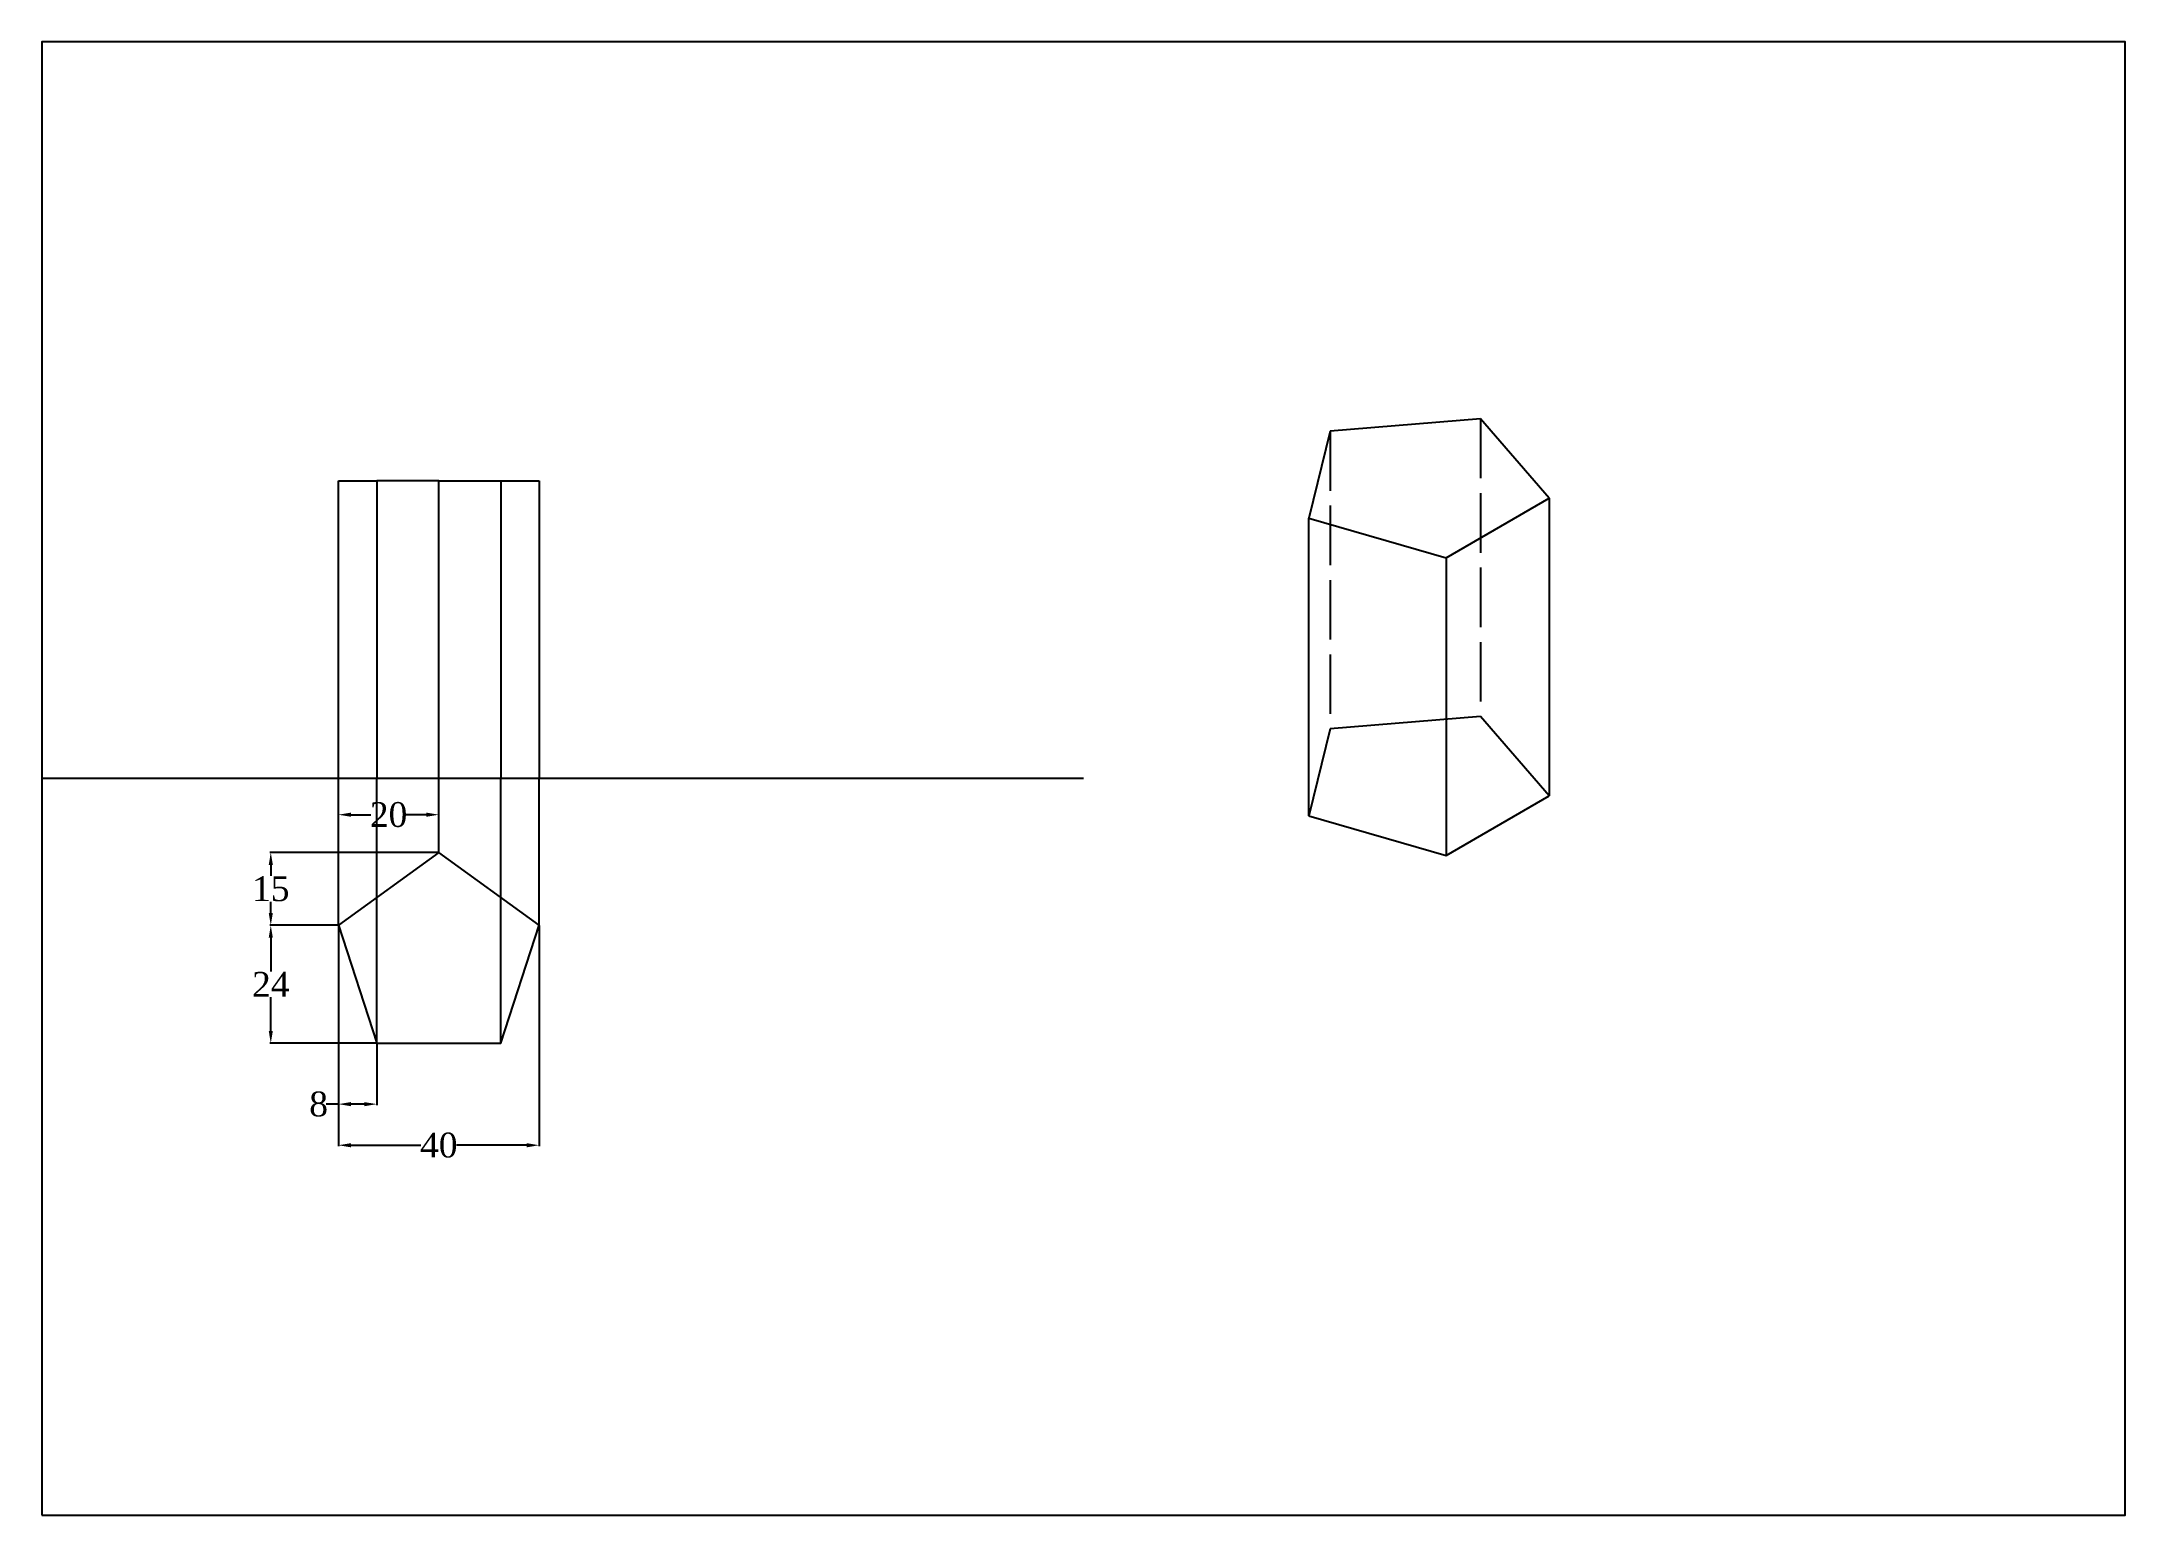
# Model space of a CAD drawing. Header units: millimetres. Extents: x 0 to 420, y 0 to 297.
import ezdxf

# ---------------------------------------------------------------- set-up
doc = ezdxf.new("R2010")
doc.units = ezdxf.units.MM
doc.header["$MEASUREMENT"] = 0
doc.linetypes.add('ACAD_ISO02W100', pattern=[15, 12, -3])
doc.styles.get("Standard").update_dxf_attribs({"font": 'times.ttf', "height": 5})
doc.dimstyles.get("Standard").update_dxf_attribs({"dimtxt": 5, "dimasz": 2.5, "dimexe": 0.18, "dimexo": 0.0625, "dimgap": 0.09, "dimtad": 0, "dimtih": 1, "dimtoh": 1, "dimdec": 0, "dimzin": 0, "dimdsep": 46, "dimtxsty": 'Standard', "dimcen": 0.09, "dimadec": 0, "dimazin": 0, "dimtfac": 1, "dimtdec": 0, "dimtofl": 0, "dimtmove": 0, "dimatfit": 3, "dimfxl": 1, "dimtolj": 1, "dimtzin": 0, "dimarcsym": 0})

# ---------------------------------------------------------------- blocks, each defined once
blk = doc.blocks.new('*D1')
at = {"color": 0, "lineweight": -2, "transparency": 16777216}
for p, q in [((79.98, 133.6), (46, 133.6)), ((46.18, 131.1), (46.18, 128.89)), ((46.18, 121.41), (46.18, 123.62)), ((59.76, 118.91), (46, 118.91))]:
    blk.add_line(p, q, dxfattribs=at)
at = {"color": 0, "transparency": 16777216}
for points in [[(45.77, 131.1), (46.6, 131.1), (46.18, 133.6)], [(45.77, 121.41), (46.6, 121.41), (46.18, 118.91)]]:
    blk.add_solid(points, dxfattribs=at)
at = {"layer": 'Defpoints', "color": 0, "transparency": 16777216}
for p in [(80.05, 133.6), (46.18, 118.91), (59.82, 118.91)]:
    blk.add_point(p, dxfattribs=at)
at = {"color": 0, "transparency": 16777216, "insert": (46.18, 126.25), "char_height": 5, "attachment_point": 5}
blk.add_mtext('\\A1;15', dxfattribs=at)
blk = doc.blocks.new('*D2')
at = {"color": 0, "lineweight": -2, "transparency": 16777216}
for p, q in [((59.76, 118.91), (46, 118.91)), ((46.18, 116.41), (46.18, 109.61)), ((46.18, 97.63), (46.18, 104.43)), ((67.48, 95.13), (46, 95.13))]:
    blk.add_line(p, q, dxfattribs=at)
at = {"color": 0, "transparency": 16777216}
for points in [[(45.77, 116.41), (46.6, 116.41), (46.18, 118.91)], [(45.77, 97.63), (46.6, 97.63), (46.18, 95.13)]]:
    blk.add_solid(points, dxfattribs=at)
at = {"layer": 'Defpoints', "color": 0, "transparency": 16777216}
for p in [(59.82, 118.91), (46.18, 95.13), (67.55, 95.13)]:
    blk.add_point(p, dxfattribs=at)
at = {"color": 0, "transparency": 16777216, "insert": (46.18, 107.02), "char_height": 5, "attachment_point": 5}
blk.add_mtext('\\A1;24', dxfattribs=at)
blk = doc.blocks.new('*D3')
at = {"color": 0, "lineweight": -2, "transparency": 16777216}
for p, q in [((59.82, 118.84), (59.82, 74.41)), ((100.27, 118.84), (100.27, 74.41)), ((62.32, 74.59), (76.45, 74.59)), ((97.77, 74.59), (83.64, 74.59))]:
    blk.add_line(p, q, dxfattribs=at)
at = {"color": 0, "transparency": 16777216}
for points in [[(62.32, 75), (62.32, 74.17), (59.82, 74.59)], [(97.77, 75), (97.77, 74.17), (100.27, 74.59)]]:
    blk.add_solid(points, dxfattribs=at)
at = {"layer": 'Defpoints', "color": 0, "transparency": 16777216}
for p in [(59.82, 118.91), (100.27, 118.91), (100.27, 74.59)]:
    blk.add_point(p, dxfattribs=at)
at = {"color": 0, "transparency": 16777216, "insert": (80.05, 74.59), "char_height": 5, "attachment_point": 5}
blk.add_mtext('\\A1;40', dxfattribs=at)
blk = doc.blocks.new('*D4')
at = {"color": 0, "lineweight": -2, "transparency": 16777216}
for p, q in [((59.82, 118.97), (59.82, 141.38)), ((62.32, 141.2), (66.36, 141.2)), ((77.55, 141.2), (73.5, 141.2)), ((80.05, 133.66), (80.05, 141.38))]:
    blk.add_line(p, q, dxfattribs=at)
at = {"color": 0, "transparency": 16777216}
for points in [[(62.32, 141.62), (62.32, 140.79), (59.82, 141.2)], [(77.55, 141.62), (77.55, 140.79), (80.05, 141.2)]]:
    blk.add_solid(points, dxfattribs=at)
at = {"layer": 'Defpoints', "color": 0, "transparency": 16777216}
for p in [(80.05, 141.2), (80.05, 133.6), (59.82, 118.91)]:
    blk.add_point(p, dxfattribs=at)
at = {"color": 0, "transparency": 16777216, "insert": (69.93, 141.2), "char_height": 5, "attachment_point": 5}
blk.add_mtext('\\A1;20', dxfattribs=at)
blk = doc.blocks.new('*D5')
at = {"color": 0, "lineweight": -2, "transparency": 16777216}
for p, q in [((59.82, 118.84), (59.82, 82.69)), ((67.55, 95.07), (67.55, 82.69)), ((59.82, 82.87), (57.32, 82.87)), ((65.05, 82.87), (62.32, 82.87))]:
    blk.add_line(p, q, dxfattribs=at)
at = {"color": 0, "transparency": 16777216}
for points in [[(62.32, 83.28), (62.32, 82.45), (59.82, 82.87)], [(65.05, 83.28), (65.05, 82.45), (67.55, 82.87)]]:
    blk.add_solid(points, dxfattribs=at)
at = {"layer": 'Defpoints', "color": 0, "transparency": 16777216}
for p in [(59.82, 118.91), (67.55, 95.13), (59.82, 82.87)]:
    blk.add_point(p, dxfattribs=at)
at = {"color": 0, "transparency": 16777216, "insert": (55.82, 82.87), "char_height": 5, "attachment_point": 5}
blk.add_mtext('\\A1;8', dxfattribs=at)

msp = doc.modelspace()

# ---------------------------------------------------------------- linework, layer by layer
for p, q in [((259.72, 218.5), (255.39, 201)), ((290.03, 221), (259.72, 218.5)), ((303.88, 205), (290.03, 221)), ((59.82, 148.5), (59.82, 208.5)), ((59.82, 208.5), (67.55, 208.5)), ((80.05, 208.5), (67.55, 208.5)), ((67.55, 208.5), (67.55, 148.5)), ((80.05, 148.5), (80.05, 208.5)), ((80.05, 208.5), (92.55, 208.5)), ((92.55, 208.5), (92.55, 148.5)), ((92.55, 208.5), (100.27, 208.5)), ((100.27, 208.5), (100.27, 148.5)), ((283.1, 193), (303.88, 205)), ((303.88, 205), (303.88, 145)), ((255.39, 141), (255.39, 201)), ((255.39, 201), (283.1, 193)), ((283.1, 193), (283.1, 133)), ((290.03, 161), (259.72, 158.5)), ((303.88, 145), (290.03, 161)), ((259.72, 158.5), (255.39, 141)), ((210, 148.5), (0, 148.5)), ((59.82, 118.91), (59.82, 148.5)), ((67.55, 148.5), (59.82, 148.5)), ((67.55, 95.13), (67.55, 148.5)), ((80.05, 133.6), (80.05, 148.5)), ((92.55, 95.13), (92.55, 148.5)), ((100.27, 118.91), (100.27, 148.5)), ((283.1, 133), (303.88, 145)), ((255.39, 141), (283.1, 133))]:
    msp.add_line(p, q)
at = {"linetype": 'ACAD_ISO02W100'}
for p, q in [((259.72, 218.5), (259.72, 158.5)), ((290.03, 221), (290.03, 161))]:
    msp.add_line(p, q, dxfattribs=at)
for points in [[(0, 0), (420, 0), (420, 297), (0, 297)], [(67.55, 95.13), (92.55, 95.13), (100.27, 118.91), (80.05, 133.6), (59.82, 118.91)]]:
    msp.add_lwpolyline(points, close=True)

# ---------------------------------------------------------------- dimensions: what is measured, and where the dimension line sits
for base, p1, p2, picture, middle in [((80.05, 141.2), (59.82, 118.91), (80.05, 133.6), '*D4', (69.93, 141.2)), ((59.82, 82.87), (67.55, 95.13), (59.82, 118.91), '*D5', (55.82, 82.87)), ((100.27, 74.59), (59.82, 118.91), (100.27, 118.91), '*D3', (80.05, 74.59))]:
    dim = msp.add_linear_dim(base=base, p1=p1, p2=p2, dimstyle='Standard')
    dim.commit()
    dim.dimension.update_dxf_attribs({"geometry": picture, "text_midpoint": middle})
for base, p1, p2, picture, middle in [((46.18, 118.91), (80.05, 133.6), (59.82, 118.91), '*D1', (46.18, 126.25)), ((46.18, 95.13), (59.82, 118.91), (67.55, 95.13), '*D2', (46.18, 107.02))]:
    dim = msp.add_linear_dim(base=base, p1=p1, p2=p2, angle=90, dimstyle='Standard')
    dim.commit()
    dim.dimension.update_dxf_attribs({"geometry": picture, "text_midpoint": middle})

doc.saveas('drawing.dxf')
